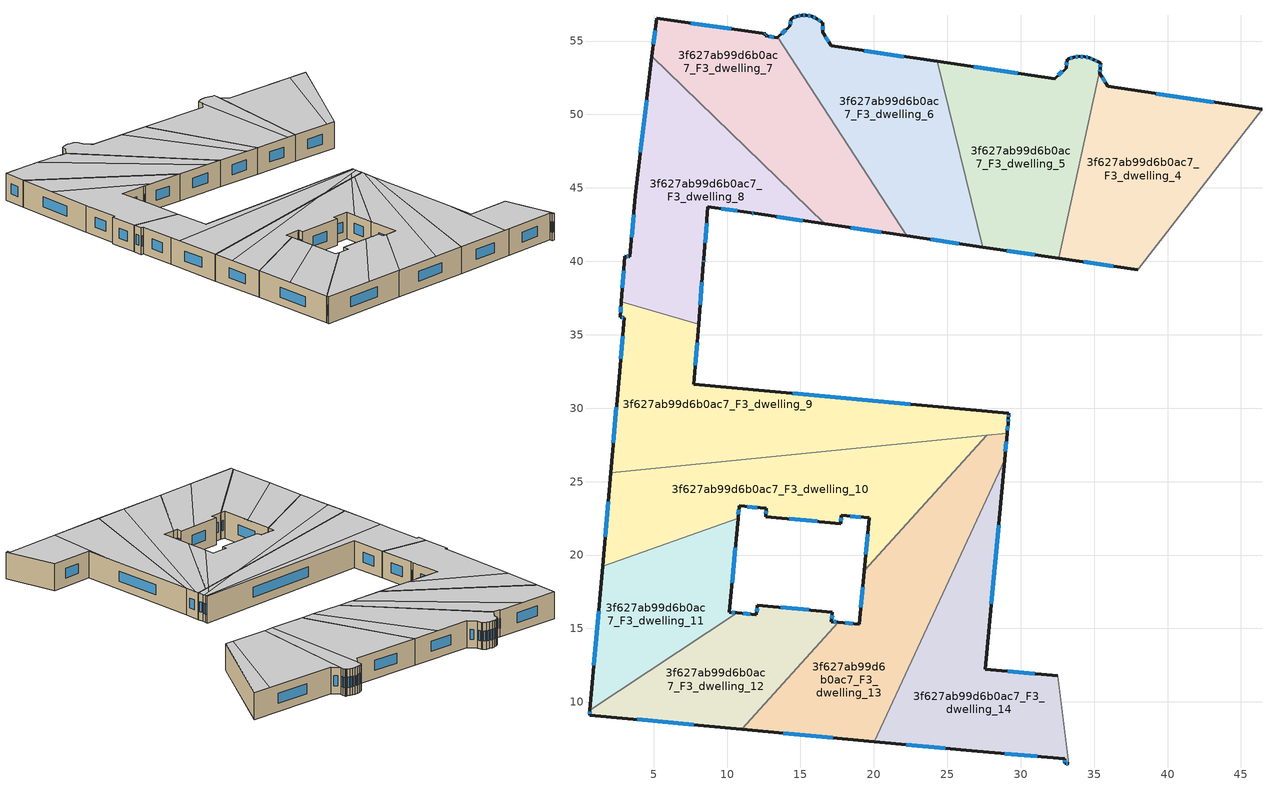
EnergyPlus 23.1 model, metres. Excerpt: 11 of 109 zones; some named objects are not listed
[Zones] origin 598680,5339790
3f627ab99d6b0ac7_F3_dwelling_10
 floor to 3f627ab99d6b0ac7_F2_dwelling_10 (EU_floor_Construction): 27.69,28.15 19.36,18.95 19.69,22.52 17.79,22.7 17.74,22.14 12.63,22.62 12.68,23.17 12.64,23.18 10.83,23.35 10.75,22.51 1.52,19.25 2.08,25.62 z9
 wall outside (EU_wall_Construction): 10.75,22.51 10.83,23.35 12.64,23.18 12.68,23.17 12.63,22.62 17.74,22.14 17.79,22.7 19.69,22.52 19.36,18.95 / 2.08,25.62 1.52,19.25 z9:12
 wall to 3f627ab99d6b0ac7_F3_dwelling_11 (EU_wall_Construction): 1.52,19.25 10.75,22.51 z9:12
 wall to 3f627ab99d6b0ac7_F3_dwelling_13 (EU_wall_Construction): 19.36,18.95 27.69,28.15 z9:12
 wall to 3f627ab99d6b0ac7_F3_dwelling_9 (EU_wall_Construction): 27.69,28.15 2.08,25.62 z9:12
 window (EU_Window_Construction): 18.38,22.65 19.09,22.58 / 17.75,22.32 17.77,22.53 / 14.23,22.47 16.14,22.29 / 12.66,23 12.64,22.79 / 11.39,23.3 12.07,23.23 / 10.77,22.77 10.8,23.09 / 1.9,23.62 1.7,21.24 / 19.59,21.4 19.46,20.07 z9.94:11.06
 ceiling to 3f627ab99d6b0ac7_F4_dwelling_10 (EU_floor_Construction): 19.59,21.42 27.17,28.09 22,27.58 1.86,23.14 1.52,19.25 10.75,22.51 10.83,23.35 12.68,23.17 12.63,22.62 17.74,22.14 17.79,22.7 19.69,22.52 z12
 ceiling to 3f627ab99d6b0ac7_F4_dwelling_12 (EU_floor_Construction): 19.36,18.95 27.69,28.15 27.17,28.09 19.59,21.42 z12
 ceiling to 3f627ab99d6b0ac7_F4_dwelling_9 (EU_floor_Construction): 22,27.58 2.08,25.62 1.86,23.14 z12
3f627ab99d6b0ac7_F3_dwelling_11
 floor to 3f627ab99d6b0ac7_F2_dwelling_11 (EU_floor_Construction): 10.75,22.51 10.15,16.12 10.69,16.07 0.66,9.42 1.52,19.25 z9
 wall outside (EU_wall_Construction): 10.69,16.07 10.15,16.12 10.75,22.51 / 1.52,19.25 0.66,9.42 z9:12
 wall to 3f627ab99d6b0ac7_F3_dwelling_12 (EU_wall_Construction): 0.66,9.42 10.69,16.07 z9:12
 window (EU_Window_Construction): 10.34,18.12 10.56,20.51 / 10.52,16.08 10.32,16.1 / 1.25,16.17 0.93,12.5 z9.94:11.06
 ceiling to 3f627ab99d6b0ac7_F4_dwelling_11 (EU_floor_Construction): 10.69,16.07 10.15,16.12 10.46,19.44 1.13,14.74 0.66,9.42 z12
 ceiling to 3f627ab99d6b0ac7_F4_dwelling_10 (EU_floor_Construction): 10.46,19.44 10.75,22.51 1.52,19.25 1.13,14.74 z12
3f627ab99d6b0ac7_F3_dwelling_12
 floor to 3f627ab99d6b0ac7_F2_dwelling_12 (EU_floor_Construction): 17.17,16.11 17.11,15.47 17.59,15.43 10.99,8.14 0.64,9.11 0.66,9.42 10.69,16.07 12.01,15.94 12.06,16.58 z9
 wall outside (EU_wall_Construction): 17.59,15.43 17.11,15.47 17.17,16.11 12.06,16.58 12.01,15.94 10.69,16.07 / 0.66,9.42 0.64,9.11 10.99,8.14 z9:12
 wall to 3f627ab99d6b0ac7_F3_dwelling_13 (EU_wall_Construction): 10.99,8.14 17.59,15.43 z9:12
 window (EU_Window_Construction): 12.05,16.38 12.02,16.14 / 15.57,16.26 13.67,16.44 / 17.13,15.67 17.15,15.91 / 17.44,15.44 17.26,15.46 / 3.88,8.8 7.74,8.44 / 0.65,9.32 0.64,9.2 / 11.59,15.98 11.1,16.03 z9.94:11.06
 ceiling to 3f627ab99d6b0ac7_F4_dwelling_12 (EU_floor_Construction): 10.99,8.14 17.59,15.43 17.11,15.47 17.17,16.11 15.33,16.28 6.55,8.55 z12
 ceiling to 3f627ab99d6b0ac7_F4_dwelling_11 (EU_floor_Construction): 15.33,16.28 12.06,16.58 12.01,15.94 10.69,16.07 0.66,9.42 0.64,9.11 6.55,8.55 z12
3f627ab99d6b0ac7_F3_dwelling_13
 floor to 3f627ab99d6b0ac7_F2_dwelling_13 (EU_floor_Construction): 29.07,28.28 28.9,26.5 20.02,7.3 10.99,8.14 17.59,15.43 19.02,15.29 19.36,18.95 27.69,28.15 z9
 wall outside (EU_wall_Construction): 19.36,18.95 19.02,15.29 17.59,15.43 / 28.9,26.5 29.07,28.28 / 10.99,8.14 20.02,7.3 z9:12
 wall to 3f627ab99d6b0ac7_F3_dwelling_14 (EU_wall_Construction): 20.02,7.3 28.9,26.5 z9:12
 wall to 3f627ab99d6b0ac7_F3_dwelling_9 (EU_wall_Construction): 29.07,28.28 27.69,28.15 z9:12
 window (EU_Window_Construction): 19.25,17.8 19.12,16.44 / 28.96,27.06 29.02,27.72 / 13.82,7.88 17.18,7.56 / 18.57,15.34 18.03,15.39 z9.94:11.06
 ceiling to 3f627ab99d6b0ac7_F4_dwelling_13 (EU_floor_Construction): 20.02,7.3 28.9,26.5 28.99,27.48 29.01,27.61 29.02,27.79 29.03,27.83 16.39,7.64 16.43,7.63 z12
 ceiling to 3f627ab99d6b0ac7_F4_dwelling_12 (EU_floor_Construction): 19.02,15.29 17.59,15.43 10.99,8.14 16.39,7.64 29.03,27.83 29.07,28.28 27.69,28.15 19.36,18.95 z12
3f627ab99d6b0ac7_F3_dwelling_14
 floor to 3f627ab99d6b0ac7_F2_dwelling_14 (EU_floor_Construction): 28.9,26.5 27.58,12.22 32.51,11.76 33.28,5.78 33,5.81 33,6.12 27.06,6.64 20.02,7.3 z9
 wall outside (EU_wall_Construction): 32.51,11.76 27.58,12.22 28.9,26.5 / 20.02,7.3 27.06,6.64 33,6.12 33,5.81 33.28,5.78 z9:12
 wall to 3f627ab99d6b0ac7_F3_dwelling_15 (EU_wall_Construction): 33.28,5.78 32.51,11.76 z9:12
 window (EU_Window_Construction): 27.99,16.7 28.49,22.02 / 30.97,11.91 29.12,12.08 / 33.09,5.8 33.19,5.79 / 33,6.02 33,5.91 / 28.92,6.48 31.14,6.28 / 22.22,7.1 24.85,6.85 z9.94:11.06
 ceiling to 3f627ab99d6b0ac7_F4_dwelling_14 (EU_floor_Construction): 33.28,5.78 32.51,11.76 27.58,12.22 27.84,15.1 26.43,6.7 27.06,6.64 33,6.12 33,5.81 z12
 ceiling to 3f627ab99d6b0ac7_F4_dwelling_13 (EU_floor_Construction): 26.43,6.7 27.84,15.1 28.9,26.5 20.02,7.3 z12
3f627ab99d6b0ac7_F3_dwelling_4
 floor to 3f627ab99d6b0ac7_F2_dwelling_4 (EU_floor_Construction): 46.43,50.34 37.98,39.41 32.6,40.21 35.41,53.13 35.38,52.8 35.92,51.91 z9
 wall outside (EU_wall_Construction): 46.43,50.34 35.92,51.91 35.38,52.8 35.41,53.13 / 32.6,40.21 37.98,39.41 z9:12
 wall to 3f627ab99d6b0ac7_F3_dwelling_3 (EU_wall_Construction): 37.98,39.41 46.43,50.34 z9:12
 wall to 3f627ab99d6b0ac7_F3_dwelling_5 (EU_wall_Construction): 35.41,53.13 32.6,40.21 z9:12
 window (EU_Window_Construction): 43.13,50.83 39.21,51.42 / 34.29,39.96 36.29,39.66 / 35.39,52.91 35.4,53.03 / 35.75,52.19 35.55,52.52 z9.94:11.06
 ceiling to 3f627ab99d6b0ac7_F4_dwelling_4 (EU_floor_Construction): 36.95,39.56 44.28,50.66 35.92,51.91 35.38,52.8 35.41,53.13 32.6,40.21 z12
 ceiling to 3f627ab99d6b0ac7_F4_dwelling_3 (EU_floor_Construction): 37.98,39.41 46.43,50.34 44.28,50.66 36.95,39.56 z12
3f627ab99d6b0ac7_F3_dwelling_5
 floor to 3f627ab99d6b0ac7_F2_dwelling_5 (EU_floor_Construction): 35.28,53.58 35.33,53.55 35.39,53.52 35.44,53.49 35.41,53.13 32.6,40.21 27.41,40.97 24.31,53.61 32.31,52.43 33.09,53.15 33.16,53.76 33.19,53.77 33.23,53.79 33.26,53.8 33.62,53.91 33.98,53.95 34.35,53.93 34.67,53.86 34.98,53.74 z9
 wall outside (EU_wall_Construction): 35.41,53.13 35.44,53.49 35.39,53.52 35.33,53.55 35.28,53.58 34.98,53.74 34.67,53.86 34.35,53.93 33.98,53.95 33.62,53.91 33.26,53.8 33.23,53.79 33.19,53.77 33.16,53.76 33.09,53.15 32.31,52.43 24.31,53.61 / 27.41,40.97 32.6,40.21 z9:12
 wall to 3f627ab99d6b0ac7_F3_dwelling_6 (EU_wall_Construction): 24.31,53.61 27.41,40.97 z9:12
 window (EU_Window_Construction): 33.13,53.57 33.11,53.34 / 33.51,53.87 33.37,53.83 / 33.87,53.94 33.73,53.92 / 34.23,53.94 34.1,53.95 / 34.57,53.88 34.45,53.91 / 34.88,53.78 34.77,53.82 / 35.19,53.63 35.07,53.69 / 35.42,53.25 35.43,53.38 / 29.03,40.73 30.97,40.45 / 29.8,52.8 26.81,53.24 / 32.84,52.93 32.55,52.66 z9.94:11.06
 ceiling to 3f627ab99d6b0ac7_F4_dwelling_5 (EU_floor_Construction): 31.52,40.37 32.98,53.06 32.31,52.43 24.31,53.61 27.41,40.97 z12
 ceiling to 3f627ab99d6b0ac7_F4_dwelling_4 (EU_floor_Construction): 32.6,40.21 35.41,53.13 35.44,53.49 35.39,53.52 35.33,53.55 35.28,53.58 34.98,53.74 34.67,53.86 34.35,53.93 33.98,53.95 33.62,53.91 33.26,53.8 33.23,53.79 33.19,53.77 33.16,53.76 33.09,53.15 32.98,53.06 31.52,40.37 z12
3f627ab99d6b0ac7_F3_dwelling_6
 floor to 3f627ab99d6b0ac7_F2_dwelling_6 (EU_floor_Construction): 24.31,53.61 27.41,40.97 22.24,41.73 13.46,55.25 14.26,56 14.38,56.51 14.41,56.53 14.45,56.55 14.48,56.57 14.78,56.69 15.09,56.76 15.4,56.76 15.77,56.68 16.13,56.52 16.45,56.29 16.48,56.26 16.51,56.23 16.53,56.2 16.52,55.58 17.1,54.67 z9
 wall outside (EU_wall_Construction): 24.31,53.61 17.1,54.67 16.52,55.58 16.53,56.2 16.51,56.23 16.48,56.26 16.45,56.29 16.13,56.52 15.77,56.68 15.4,56.76 15.09,56.76 14.78,56.69 14.48,56.57 14.45,56.55 14.41,56.53 14.38,56.51 14.26,56 13.46,55.25 / 22.24,41.73 27.41,40.97 z9:12
 wall to 3f627ab99d6b0ac7_F3_dwelling_7 (EU_wall_Construction): 13.46,55.25 22.24,41.73 z9:12
 window (EU_Window_Construction): 14.69,56.65 14.58,56.61 / 14.99,56.74 14.88,56.71 / 15.3,56.76 15.19,56.76 / 15.66,56.71 15.52,56.74 / 16.02,56.57 15.88,56.63 / 16.35,56.36 16.23,56.45 / 16.52,55.78 16.53,56.01 / 16.92,54.96 16.7,55.3 / 22.05,53.94 19.36,54.34 / 23.86,41.49 25.79,41.21 / 14.01,55.76 13.71,55.48 / 14.34,56.35 14.3,56.16 z9.94:11.06
 ceiling to 3f627ab99d6b0ac7_F4_dwelling_6 (EU_floor_Construction): 25.86,41.2 21.07,54.09 17.1,54.67 16.52,55.58 16.53,56.2 16.51,56.23 16.48,56.26 16.45,56.29 16.13,56.52 15.77,56.68 15.4,56.76 15.09,56.76 14.78,56.69 14.48,56.57 14.45,56.55 14.41,56.53 14.38,56.51 14.26,56 13.46,55.25 22.24,41.73 z12
 ceiling to 3f627ab99d6b0ac7_F4_dwelling_5 (EU_floor_Construction): 27.41,40.97 24.31,53.61 21.07,54.09 25.86,41.2 z12
3f627ab99d6b0ac7_F3_dwelling_7
 floor to 3f627ab99d6b0ac7_F2_dwelling_7 (EU_floor_Construction): 13.46,55.25 22.24,41.73 16.67,42.55 4.89,53.96 5.2,56.56 12.63,55.5 12.61,55.38 13.43,55.22 z9
 wall outside (EU_wall_Construction): 13.46,55.25 13.43,55.22 12.61,55.38 12.63,55.5 5.2,56.56 4.89,53.96 / 16.67,42.55 22.24,41.73 z9:12
 wall to 3f627ab99d6b0ac7_F3_dwelling_8 (EU_wall_Construction): 4.89,53.96 16.67,42.55 z9:12
 window (EU_Window_Construction): 12.62,55.41 12.62,55.46 / 13.17,55.27 12.87,55.33 / 18.41,42.3 20.49,41.99 / 5.1,55.74 4.99,54.78 / 10.3,55.83 7.53,56.23 z9.94:11.06
 ceiling to 3f627ab99d6b0ac7_F4_dwelling_7 (EU_floor_Construction): 20.46,42 9.64,55.92 5.2,56.56 4.89,53.96 16.67,42.56 z12
 ceiling to 3f627ab99d6b0ac7_F4_dwelling_6 (EU_floor_Construction): 22.24,41.73 13.46,55.25 13.43,55.22 12.61,55.38 12.63,55.5 9.64,55.92 20.46,42 z12
3f627ab99d6b0ac7_F3_dwelling_8
 floor to 3f627ab99d6b0ac7_F2_dwelling_8 (EU_floor_Construction): 16.67,42.55 11.88,43.26 11.63,43.3 8.7,43.73 8.42,40.13 8.4,39.88 8.07,35.72 2.81,37.24 3.05,40.34 3.38,40.33 3.75,44.46 4.89,53.96 z9
 wall outside (EU_wall_Construction): 4.89,53.96 3.75,44.46 3.38,40.33 3.05,40.34 2.81,37.24 / 8.07,35.72 8.4,39.88 8.42,40.13 8.7,43.73 11.63,43.3 11.88,43.26 16.67,42.55 z9:12
 wall to 3f627ab99d6b0ac7_F3_dwelling_9 (EU_wall_Construction): 2.81,37.24 8.07,35.72 z9:12
 window (EU_Window_Construction): 3.28,40.33 3.16,40.34 / 3.64,43.17 3.5,41.62 / 4.53,50.98 4.11,47.44 / 13.38,43.04 15.17,42.78 / 11.71,43.29 11.8,43.27 / 9.62,43.6 10.71,43.43 / 8.51,41.26 8.61,42.6 / 8.4,39.96 8.41,40.05 / 8.17,37.03 8.29,38.58 / 2.97,39.37 2.88,38.21 z9.94:11.06
 ceiling to 3f627ab99d6b0ac7_F4_dwelling_8 (EU_floor_Construction): 8.07,35.72 8.4,39.88 8.42,40.13 8.7,43.73 11.63,43.3 11.88,43.26 12.69,43.14 4.37,49.66 3.75,44.46 3.38,40.33 3.05,40.34 2.81,37.24 z12
 ceiling to 3f627ab99d6b0ac7_F4_dwelling_7 (EU_floor_Construction): 16.67,42.56 4.89,53.96 4.37,49.66 12.69,43.14 z12
3f627ab99d6b0ac7_F3_dwelling_9
 floor to 3f627ab99d6b0ac7_F2_dwelling_9 (EU_floor_Construction): 29.19,29.64 29.16,29.3 29.14,29.01 29.07,28.28 2.08,25.62 2.65,32.11 3.02,36.15 2.72,36.21 2.81,37.24 8.07,35.72 7.74,31.63 z9
 wall outside (EU_wall_Construction): 2.81,37.24 2.72,36.21 3.02,36.15 2.65,32.11 2.08,25.62 / 29.07,28.28 29.14,29.01 29.16,29.3 29.19,29.64 7.74,31.63 8.07,35.72 z9:12
 window (EU_Window_Construction): 2.9,34.88 2.76,33.38 / 2.82,36.19 2.92,36.17 / 2.78,36.91 2.75,36.53 / 7.84,32.92 7.97,34.44 / 22.47,30.26 14.47,31.01 / 29.17,29.4 29.18,29.53 / 29.15,29.1 29.15,29.21 / 29.09,28.51 29.12,28.78 / 2.47,30.07 2.26,27.65 z9.94:11.06
 ceiling to 3f627ab99d6b0ac7_F4_dwelling_9 (EU_floor_Construction): 29.15,29.16 29.16,29.3 29.17,29.41 29.18,29.46 2.53,30.82 2.08,25.62 22,27.58 z12
 ceiling to 3f627ab99d6b0ac7_F4_dwelling_10 (EU_floor_Construction): 27.17,28.09 28.12,28.93 27.96,28.9 22,27.58 z12
 ceiling to 3f627ab99d6b0ac7_F4_dwelling_8 (EU_floor_Construction): 29.18,29.46 29.19,29.64 7.74,31.63 8.07,35.72 2.81,37.24 2.72,36.21 3.02,36.15 2.65,32.11 2.53,30.82 z12
 ceiling to 3f627ab99d6b0ac7_F4_dwelling_12 (EU_floor_Construction): 29.07,28.28 29.12,28.84 29.14,29.09 29.15,29.16 28.33,28.98 28.12,28.93 27.17,28.09 z12
[Building]
EU S2 Campaign: North Axis=0; Terrain=City; Solar Distribution=FullExterior
[Site:Location]
Vienna: Latitude=48; Longitude=16.5; Time Zone=1; Elevation=183
[SizingPeriod:WeatherFileDays]
AnnualSizingPeriod: Begin Month=1; Begin Day of Month=1; End Month=12; End Day of Month=31; Day of Week for Start Day=Monday; Use Weather File Daylight Saving Period=No; Use Weather File Rain and Snow Indicators=No
[MATERIAL]
EU_InternalMass_Material: Roughness=MediumRough; Thickness=0.1; Conductivity=1; Density=1800; Specific Heat=900; Thermal Absorptance=0.9; Solar Absorptance=0.7; Visible Absorptance=0.7
[MATERIAL:NOMASS] Roughness=MediumRough; Thermal Absorptance=0.9; Solar Absorptance=0.7; Visible Absorptance=0.7
Name | Thermal Resistance
EU_wall_NoMass | 0.914258
EU_floor_NoMass | 1.09711
[WINDOWMATERIAL:SIMPLEGLAZINGSYSTEM]
EU_Window_SimpleGlazing: UFactor=2.09642; Solar Heat Gain Coefficient=0.65; Visible Transmittance=0.65
[CONSTRUCTION]
EU_wall_Construction: EU_wall_NoMass
EU_floor_Construction: EU_floor_NoMass
EU_Window_Construction: EU_Window_SimpleGlazing
EU_InternalMass_Construction: EU_InternalMass_Material
[ZONE] Type=1; Multiplier=1; Ceiling Height=autocalculate; Floor Area=autocalculate; Part of Total Floor Area=Yes
Name | Volume
3f627ab99d6b0ac7_F3_dwelling_10 | 350.429
3f627ab99d6b0ac7_F3_dwelling_11 | 222.957
3f627ab99d6b0ac7_F3_dwelling_12 | 218.642
3f627ab99d6b0ac7_F3_dwelling_13 | 348.636
3f627ab99d6b0ac7_F3_dwelling_14 | 305.455
3f627ab99d6b0ac7_F3_dwelling_4; 3f627ab99d6b0ac7_F3_dwelling_7 | 305.457
3f627ab99d6b0ac7_F3_dwelling_5 | 305.528
3f627ab99d6b0ac7_F3_dwelling_6 | 305.46
3f627ab99d6b0ac7_F3_dwelling_8 | 306.327
3f627ab99d6b0ac7_F3_dwelling_9 | 386.025
[INTERNALMASS] Construction=EU_InternalMass_Construction
Name | Zone or ZoneList | Surface Area
3f627ab99d6b0ac7_F3_dwelling_4_EU_InternalMass | 3f627ab99d6b0ac7_F3_dwelling_4 | 101.82
3f627ab99d6b0ac7_F3_dwelling_5_EU_InternalMass | 3f627ab99d6b0ac7_F3_dwelling_5 | 101.843
3f627ab99d6b0ac7_F3_dwelling_6_EU_InternalMass | 3f627ab99d6b0ac7_F3_dwelling_6 | 101.82
3f627ab99d6b0ac7_F3_dwelling_7_EU_InternalMass | 3f627ab99d6b0ac7_F3_dwelling_7 | 101.819
3f627ab99d6b0ac7_F3_dwelling_8_EU_InternalMass | 3f627ab99d6b0ac7_F3_dwelling_8 | 102.109
3f627ab99d6b0ac7_F3_dwelling_9_EU_InternalMass | 3f627ab99d6b0ac7_F3_dwelling_9 | 128.674
3f627ab99d6b0ac7_F3_dwelling_10_EU_InternalMass | 3f627ab99d6b0ac7_F3_dwelling_10 | 116.813
3f627ab99d6b0ac7_F3_dwelling_11_EU_InternalMass | 3f627ab99d6b0ac7_F3_dwelling_11 | 74.3159
3f627ab99d6b0ac7_F3_dwelling_12_EU_InternalMass | 3f627ab99d6b0ac7_F3_dwelling_12 | 72.8802
3f627ab99d6b0ac7_F3_dwelling_13_EU_InternalMass | 3f627ab99d6b0ac7_F3_dwelling_13 | 116.206
3f627ab99d6b0ac7_F3_dwelling_14_EU_InternalMass | 3f627ab99d6b0ac7_F3_dwelling_14 | 101.818
[OTHEREQUIPMENT] Fuel Type=Electricity; Design Level Calculation Method=Watts/Area; Power per Zone Floor Area=1; Fraction Latent=0; Fraction Radiant=0; Fraction Lost=0; Carbon Dioxide Generation Rate=0; EndUse Subcategory=EU_Step8_InternalGains
Name | Zone or ZoneList or Space or SpaceList | Schedule
EU_Step8_InternalGain_3f627ab99d6b0ac7_F3_dwelling_4_f000 | 3f627ab99d6b0ac7_F3_dwelling_4 | EU_Step8_GainSchedule_3f627ab99d6b0ac7_F3_dwelling_4_f000
EU_Step8_InternalGain_3f627ab99d6b0ac7_F3_dwelling_5_f000 | 3f627ab99d6b0ac7_F3_dwelling_5 | EU_Step8_GainSchedule_3f627ab99d6b0ac7_F3_dwelling_5_f000
EU_Step8_InternalGain_3f627ab99d6b0ac7_F3_dwelling_6_f000 | 3f627ab99d6b0ac7_F3_dwelling_6 | EU_Step8_GainSchedule_3f627ab99d6b0ac7_F3_dwelling_6_f000
EU_Step8_InternalGain_3f627ab99d6b0ac7_F3_dwelling_7_f000 | 3f627ab99d6b0ac7_F3_dwelling_7 | EU_Step8_GainSchedule_3f627ab99d6b0ac7_F3_dwelling_7_f000
EU_Step8_InternalGain_3f627ab99d6b0ac7_F3_dwelling_8_f000 | 3f627ab99d6b0ac7_F3_dwelling_8 | EU_Step8_GainSchedule_3f627ab99d6b0ac7_F3_dwelling_8_f000
EU_Step8_InternalGain_3f627ab99d6b0ac7_F3_dwelling_9_f000 | 3f627ab99d6b0ac7_F3_dwelling_9 | EU_Step8_GainSchedule_3f627ab99d6b0ac7_F3_dwelling_9_f000
EU_Step8_InternalGain_3f627ab99d6b0ac7_F3_dwelling_10_f000 | 3f627ab99d6b0ac7_F3_dwelling_10 | EU_Step8_GainSchedule_3f627ab99d6b0ac7_F3_dwelling_10_f000
EU_Step8_InternalGain_3f627ab99d6b0ac7_F3_dwelling_11_f000 | 3f627ab99d6b0ac7_F3_dwelling_11 | EU_Step8_GainSchedule_3f627ab99d6b0ac7_F3_dwelling_11_f000
EU_Step8_InternalGain_3f627ab99d6b0ac7_F3_dwelling_12_f000 | 3f627ab99d6b0ac7_F3_dwelling_12 | EU_Step8_GainSchedule_3f627ab99d6b0ac7_F3_dwelling_12_f000
EU_Step8_InternalGain_3f627ab99d6b0ac7_F3_dwelling_13_f000 | 3f627ab99d6b0ac7_F3_dwelling_13 | EU_Step8_GainSchedule_3f627ab99d6b0ac7_F3_dwelling_13_f000
EU_Step8_InternalGain_3f627ab99d6b0ac7_F3_dwelling_14_f000 | 3f627ab99d6b0ac7_F3_dwelling_14 | EU_Step8_GainSchedule_3f627ab99d6b0ac7_F3_dwelling_14_f000
[ZONEVENTILATION:DESIGNFLOWRATE] Schedule=EU_AlwaysOn; Design Flow Rate Calculation Method=AirChanges/Hour; Air Changes per Hour=0.546891; Ventilation Type=Natural; Fan Pressure Rise=0; Fan Total Efficiency=1; Constant Term Coefficient=1; Temperature Term Coefficient=0; Velocity Term Coefficient=0; Velocity Squared Term Coefficient=0; Minimum Indoor Temperature=-100; Maximum Indoor Temperature=100; Delta Temperature=-100; Minimum Outdoor Temperature=-100; Maximum Outdoor Temperature=100; Maximum Wind Speed=40
Name | Zone or ZoneList or Space or SpaceList
EU_ConstantAir_3f627ab99d6b0ac7_F3_dwelling_4 | 3f627ab99d6b0ac7_F3_dwelling_4
EU_ConstantAir_3f627ab99d6b0ac7_F3_dwelling_5 | 3f627ab99d6b0ac7_F3_dwelling_5
EU_ConstantAir_3f627ab99d6b0ac7_F3_dwelling_6 | 3f627ab99d6b0ac7_F3_dwelling_6
EU_ConstantAir_3f627ab99d6b0ac7_F3_dwelling_7 | 3f627ab99d6b0ac7_F3_dwelling_7
EU_ConstantAir_3f627ab99d6b0ac7_F3_dwelling_8 | 3f627ab99d6b0ac7_F3_dwelling_8
EU_ConstantAir_3f627ab99d6b0ac7_F3_dwelling_9 | 3f627ab99d6b0ac7_F3_dwelling_9
EU_ConstantAir_3f627ab99d6b0ac7_F3_dwelling_10 | 3f627ab99d6b0ac7_F3_dwelling_10
EU_ConstantAir_3f627ab99d6b0ac7_F3_dwelling_11 | 3f627ab99d6b0ac7_F3_dwelling_11
EU_ConstantAir_3f627ab99d6b0ac7_F3_dwelling_12 | 3f627ab99d6b0ac7_F3_dwelling_12
EU_ConstantAir_3f627ab99d6b0ac7_F3_dwelling_13 | 3f627ab99d6b0ac7_F3_dwelling_13
EU_ConstantAir_3f627ab99d6b0ac7_F3_dwelling_14 | 3f627ab99d6b0ac7_F3_dwelling_14
[HVACTEMPLATE:ZONE:IDEALLOADSAIRSYSTEM] System Availability Schedule=EU_AlwaysOn; Maximum Heating Supply Air Temperature=50; Minimum Cooling Supply Air Temperature=13; Maximum Heating Supply Air Humidity Ratio=0.0156; Minimum Cooling Supply Air Humidity Ratio=0.0077; Heating Limit=NoLimit; Cooling Limit=NoLimit; Heating Availability Schedule=EU_AlwaysOn; Cooling Availability Schedule=EU_CoolingOff; Dehumidification Control Type=ConstantSensibleHeatRatio; Cooling Sensible Heat Ratio=0.7; Dehumidification Setpoint=60; Humidification Control Type=None; Humidification Setpoint=30; Outdoor Air Method=None; Outdoor Air Flow Rate per Person=0.00944; Outdoor Air Flow Rate per Zone Floor Area=0; Outdoor Air Flow Rate per Zone=0; Demand Controlled Ventilation Type=None; Outdoor Air Economizer Type=NoEconomizer; Heat Recovery Type=None; Sensible Heat Recovery Effectiveness=0.7; Latent Heat Recovery Effectiveness=0.65
Name | Template Thermostat
3f627ab99d6b0ac7_F3_dwelling_4 | EU_HeatOnly_3f627ab99d6b0ac7_F3_dwelling_4
3f627ab99d6b0ac7_F3_dwelling_5 | EU_HeatOnly_3f627ab99d6b0ac7_F3_dwelling_5
3f627ab99d6b0ac7_F3_dwelling_6 | EU_HeatOnly_3f627ab99d6b0ac7_F3_dwelling_6
3f627ab99d6b0ac7_F3_dwelling_7 | EU_HeatOnly_3f627ab99d6b0ac7_F3_dwelling_7
3f627ab99d6b0ac7_F3_dwelling_8 | EU_HeatOnly_3f627ab99d6b0ac7_F3_dwelling_8
3f627ab99d6b0ac7_F3_dwelling_9 | EU_HeatOnly_3f627ab99d6b0ac7_F3_dwelling_9
3f627ab99d6b0ac7_F3_dwelling_10 | EU_HeatOnly_3f627ab99d6b0ac7_F3_dwelling_10
3f627ab99d6b0ac7_F3_dwelling_11 | EU_HeatOnly_3f627ab99d6b0ac7_F3_dwelling_11
3f627ab99d6b0ac7_F3_dwelling_12 | EU_HeatOnly_3f627ab99d6b0ac7_F3_dwelling_12
3f627ab99d6b0ac7_F3_dwelling_13 | EU_HeatOnly_3f627ab99d6b0ac7_F3_dwelling_13
3f627ab99d6b0ac7_F3_dwelling_14 | EU_HeatOnly_3f627ab99d6b0ac7_F3_dwelling_14
[SIZING:ZONE] Zone Cooling Design Supply Air Temperature Input Method=SupplyAirTemperature; Zone Cooling Design Supply Air Temperature=13; Zone Heating Design Supply Air Temperature Input Method=SupplyAirTemperature; Zone Heating Design Supply Air Temperature=50; Zone Cooling Design Supply Air Humidity Ratio=0.008; Zone Heating Design Supply Air Humidity Ratio=0.008; Cooling Design Air Flow Method=DesignDay; Cooling Design Air Flow Rate=0; Cooling Minimum Air Flow per Zone Floor Area=0.000762; Cooling Minimum Air Flow=0; Cooling Minimum Air Flow Fraction=0.2; Heating Design Air Flow Method=DesignDay; Heating Design Air Flow Rate=0; Heating Maximum Air Flow per Zone Floor Area=0.002032; Heating Maximum Air Flow=0.141576; Heating Maximum Air Flow Fraction=0.3; Account for Dedicated Outdoor Air System=No; Dedicated Outdoor Air System Control Strategy=NeutralSupplyAir; Dedicated Outdoor Air Low Setpoint Temperature for Design=autosize; Dedicated Outdoor Air High Setpoint Temperature for Design=autosize; Zone Load Sizing Method=Sensible Load Only No Latent Load; Zone Latent Cooling Design Supply Air Humidity Ratio Input Method=HumidityRatioDifference; Zone Cooling Design Supply Air Humidity Ratio Difference=0.005; Zone Latent Heating Design Supply Air Humidity Ratio Input Method=HumidityRatioDifference; Zone Humidification Design Supply Air Humidity Ratio Difference=0.005
3f627ab99d6b0ac7_F3_dwelling_4; 3f627ab99d6b0ac7_F3_dwelling_5; 3f627ab99d6b0ac7_F3_dwelling_6; 3f627ab99d6b0ac7_F3_dwelling_7; 3f627ab99d6b0ac7_F3_dwelling_8; 3f627ab99d6b0ac7_F3_dwelling_9; 3f627ab99d6b0ac7_F3_dwelling_10; 3f627ab99d6b0ac7_F3_dwelling_11; 3f627ab99d6b0ac7_F3_dwelling_12; 3f627ab99d6b0ac7_F3_dwelling_13; 3f627ab99d6b0ac7_F3_dwelling_14
[SCHEDULE:CONSTANT]
Name | Hourly Value
EU_AlwaysOn | 1
EU_CoolingOff | 0
[SCHEDULE:FILE] Column Number=1; Rows to Skip at Top=0; Number of Hours of Data=8760; Column Separator=Comma; Interpolate to Timestep=No; Minutes per Item=60; Adjust Schedule for Daylight Savings=Yes
Name | File
EU_Step8_GainSchedule_3f627ab99d6b0ac7_F3_dwelling_4_f000 | ../../schedules/3f627ab99d6b0ac7/3f627ab99d6b0ac7_F3_dwelling_4_f000_gain.csv
EU_Step8_GainSchedule_3f627ab99d6b0ac7_F3_dwelling_5_f000 | ../../schedules/3f627ab99d6b0ac7/3f627ab99d6b0ac7_F3_dwelling_5_f000_gain.csv
EU_Step8_GainSchedule_3f627ab99d6b0ac7_F3_dwelling_6_f000 | ../../schedules/3f627ab99d6b0ac7/3f627ab99d6b0ac7_F3_dwelling_6_f000_gain.csv
EU_Step8_GainSchedule_3f627ab99d6b0ac7_F3_dwelling_7_f000 | ../../schedules/3f627ab99d6b0ac7/3f627ab99d6b0ac7_F3_dwelling_7_f000_gain.csv
EU_Step8_GainSchedule_3f627ab99d6b0ac7_F3_dwelling_8_f000 | ../../schedules/3f627ab99d6b0ac7/3f627ab99d6b0ac7_F3_dwelling_8_f000_gain.csv
EU_Step8_GainSchedule_3f627ab99d6b0ac7_F3_dwelling_9_f000 | ../../schedules/3f627ab99d6b0ac7/3f627ab99d6b0ac7_F3_dwelling_9_f000_gain.csv
EU_Step8_GainSchedule_3f627ab99d6b0ac7_F3_dwelling_10_f000 | ../../schedules/3f627ab99d6b0ac7/3f627ab99d6b0ac7_F3_dwelling_10_f000_gain.csv
EU_Step8_GainSchedule_3f627ab99d6b0ac7_F3_dwelling_11_f000 | ../../schedules/3f627ab99d6b0ac7/3f627ab99d6b0ac7_F3_dwelling_11_f000_gain.csv
EU_Step8_GainSchedule_3f627ab99d6b0ac7_F3_dwelling_12_f000 | ../../schedules/3f627ab99d6b0ac7/3f627ab99d6b0ac7_F3_dwelling_12_f000_gain.csv
EU_Step8_GainSchedule_3f627ab99d6b0ac7_F3_dwelling_13_f000 | ../../schedules/3f627ab99d6b0ac7/3f627ab99d6b0ac7_F3_dwelling_13_f000_gain.csv
EU_Step8_GainSchedule_3f627ab99d6b0ac7_F3_dwelling_14_f000 | ../../schedules/3f627ab99d6b0ac7/3f627ab99d6b0ac7_F3_dwelling_14_f000_gain.csv
